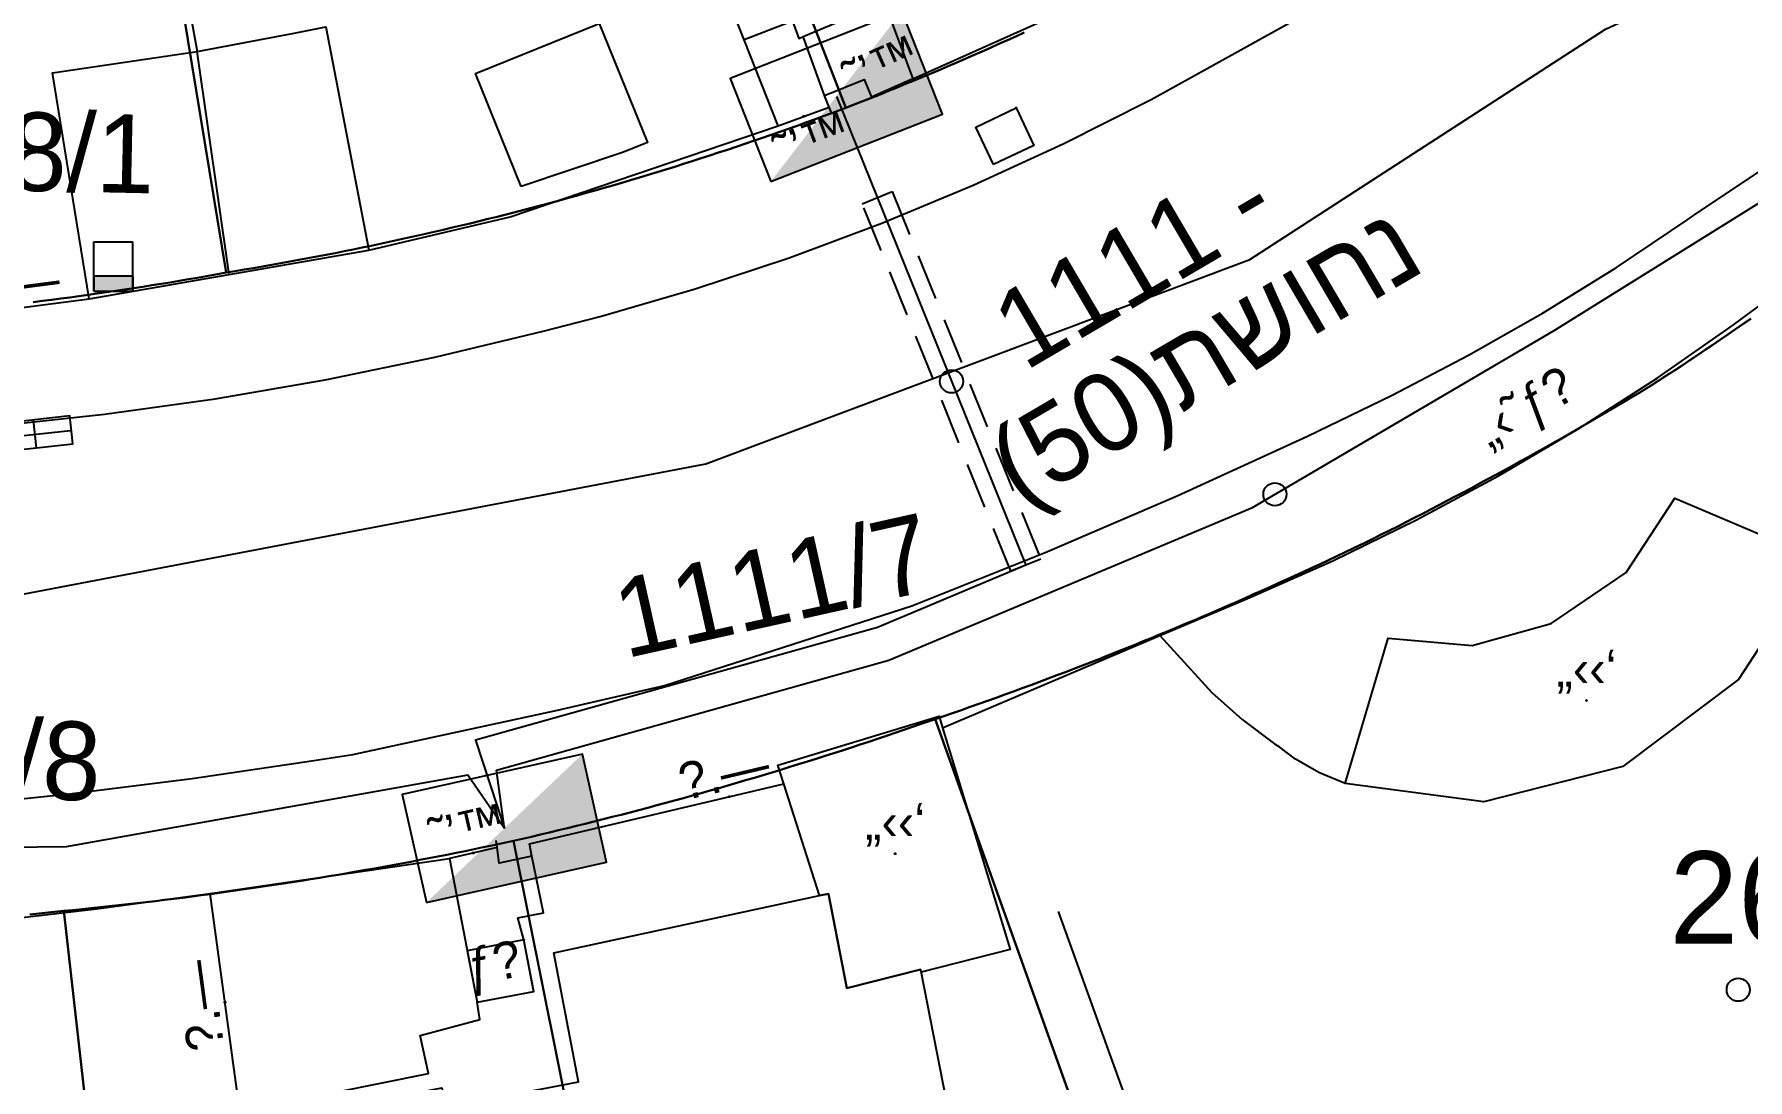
# Model space of a CAD drawing. Header units: metres. Extents: x 218299 to 220222, y 572714 to 574340.
# Drawn here: x 218865.85 to 218902.99, y 573532.03 to 573554.7 of the extents above; entities that cross this region are included whole.
import ezdxf
from ezdxf.enums import TextEntityAlignment as Align

# ---------------------------------------------------------------- set-up
doc = ezdxf.new("R2010")
doc.units = ezdxf.units.M
doc.header["$MEASUREMENT"] = 0
doc.linetypes.add('DASH15', pattern=[1.5, 1, -0.5])
for name, color, linetype in [('1602', 44, 'Continuous'), ('1603', 44, 'Continuous'), ('6151', 102, 'CABLEUNDEXIST03'), ('6261', 7, 'Continuous'), ('6701', 7, 'DASH15'), ('6910', 102, 'Continuous'), ('6916', 7, 'Continuous'), ('A_POINTS', 2, 'Continuous'), ('M2200', 253, 'Continuous'), ('M2207', 253, 'Continuous'), ('M2401', 7, 'Continuous'), ('M2404', 7, 'Continuous'), ('M2407', 253, 'Continuous'), ('M2408', 253, 'Continuous'), ('M2412', 253, 'Continuous'), ('M2420', 253, 'Continuous'), ('M2602', 253, 'Continuous'), ('M2604', 253, 'Continuous'), ('M2605', 253, 'Continuous'), ('M2612', 253, 'Continuous'), ('M4903', 253, 'Continuous'), ('M5235', 253, 'Continuous'), ('M5250', 253, 'Continuous')]:
    doc.layers.add(name, color=color, linetype=linetype)
doc.styles.add('HEBTXT', font='HEBTXT')
doc.styles.add('MAVAT_HEBTXT', font='HEBTXT')
doc.linetypes.add('CABLEUNDEXIST03', pattern='A,3.5,[222,elecad.shx,S=0.01,R=0,X=0,Y=0],1.5', length=5)

# ---------------------------------------------------------------- blocks, each defined once
blk = doc.blocks.new('6261')
blk.add_lwpolyline([(-2, -1.2), (2, -1.2), (2, 1.2), (-2, 1.2)], close=True)
at = {"color": 0}
blk.add_solid([(2, 1.2), (-2, -1.2), (2, -1.2)], dxfattribs=at)
at = {"color": 0, "style": 'HEBTXT'}
blk.add_attdef('PIL_NAME', (2.689, 2.418), '', height=1.7, dxfattribs=at)
at = {"style": 'HEBTXT'}
blk.add_attdef('CAMUT_MONIM', (2.489, 0.218), '', height=1.7, dxfattribs=at)
at = {"color": 0, "style": 'HEBTXT', "flags": 1}
for tag, p in [('TYPE', (2.585, -1.773)), ('MAP_TYPE', (2.689, -3.782))]:
    blk.add_attdef(tag, p, '', height=1.7, dxfattribs=at)
blk = doc.blocks.new('6910')
at = {"layer": 'A_POINTS'}
blk.add_circle((0, 0), 0.25, dxfattribs=at)
at = {"color": 0, "style": 'HEBTXT', "flags": 1}
blk.add_attdef('CODE', (-2.918, 6.399), '', height=1.7, dxfattribs=at)
at = {"color": 0, "style": 'HEBTXT'}
for tag, p in [('PATH', (0.169, 4.708)), ('HTCH', (0.169, 2.708))]:
    blk.add_attdef(tag, text='', height=1.7, dxfattribs=at).set_placement(p, align=Align.MIDDLE_CENTER)
blk = doc.blocks.new('6916')
at = {"layer": 'A_POINTS'}
blk.add_circle((0, 0), 0.25, dxfattribs=at)
at = {"color": 0, "style": 'HEBTXT'}
for tag, p in [('HTCH', (0.006, 3.527)), ('PIPE', (0.049, 1.33))]:
    blk.add_attdef(tag, text='', height=1.7, dxfattribs=at).set_placement(p, align=Align.MIDDLE_CENTER)
blk = doc.blocks.new('1603')
at = {"layer": 'A_POINTS'}
blk.add_circle((0, 0), 0.25, dxfattribs=at)
at = {"color": 0, "style": 'HEBTXT'}
blk.add_attdef('PARCEL_NUM', text='', height=2, dxfattribs=at).set_placement((0, 1), align=Align.CENTER)
at = {"color": 0, "style": 'HEBTXT', "flags": 1}
blk.add_attdef('LOT_NUM', text='', height=2, dxfattribs=at).set_placement((0, -2.5), align=Align.CENTER)
blk = doc.blocks.new('M2408')
blk.add_circle((0, 0), 0.025)
at = {"style": 'MAVAT_HEBTXT'}
blk.add_attdef('NAME', text='', height=0.8, dxfattribs=at).set_placement((0, 1.592), align=Align.MIDDLE)
blk = doc.blocks.new('M2605')
blk.add_circle((0, 0), 0.025)
at = {"style": 'MAVAT_HEBTXT'}
blk.add_attdef('NAME', text='', height=0.8, dxfattribs=at).set_placement((0, 1.592), align=Align.MIDDLE)
blk = doc.blocks.new('M2612')
blk.add_circle((0, 0), 0.025)
at = {"style": 'MAVAT_HEBTXT'}
blk.add_attdef('NAME', text='', height=0.8, dxfattribs=at).set_placement((0, 1.592), align=Align.MIDDLE)
blk = doc.blocks.new('M2207')
blk.add_circle((0, 0), 0.025)
at = {"style": 'MAVAT_HEBTXT'}
blk.add_attdef('NAME', text='', height=0.8, dxfattribs=at).set_placement((0, 1.592), align=Align.MIDDLE)
blk = doc.blocks.new('M2412')
blk.add_circle((0, 0), 0.025)
at = {"style": 'MAVAT_HEBTXT'}
blk.add_attdef('NAME', text='', height=0.8, dxfattribs=at).set_placement((0, 1.592), align=Align.MIDDLE)
blk = doc.blocks.new('M5250')
blk.add_circle((0, 0), 0.025)
at = {"style": 'MAVAT_HEBTXT'}
blk.add_attdef('NAME', text='', height=0.8, dxfattribs=at).set_placement((0, 1.25), align=Align.MIDDLE)
blk = doc.blocks.new('M4903')
blk.add_lwpolyline([(-1.602, -0.586), (1.602, -0.586), (1.602, 0.625), (-1.602, 0.625)], close=True)
for points in [[(-1.57, 0), (1.57, 0)], [(0, 0.625), (0, -0.586)]]:
    blk.add_lwpolyline(points)
at = {"style": 'MAVAT_HEBTXT', "flags": 1}
for tag, p in [('MARK', (0, 1.875)), ('IL', (0, -6.973))]:
    blk.add_attdef(tag, text='', height=0.8, dxfattribs=at).set_placement(p, align=Align.MIDDLE)
at = {"style": 'MAVAT_HEBTXT'}
for tag, p in [('HEIGHT', (0, -1.837)), ('NAME', (0, -4.405))]:
    blk.add_attdef(tag, text='', height=0.8, dxfattribs=at).set_placement(p, align=Align.MIDDLE)
blk = doc.blocks.new('*U89')
at = {"linetype": 'Continuous'}
for p, q in [((-0.845, 0), (-0.845, -0.663)), ((0.845, 0), (0.845, -0.663))]:
    blk.add_line(p, q, dxfattribs=at)
blk.add_solid([(-0.845, 0), (-0.845, -0.663), (0.845, -0.663)], dxfattribs=at)
at = {"linetype": 'Continuous', "extrusion": (0, 0, -1)}
blk.add_solid([(0.845, 0), (-0.845, 0), (-0.845, -0.663)], dxfattribs=at)
blk = doc.blocks.new('M5235')
for points in [[(-0.845, 1.471), (0.845, 1.471)], [(-0.845, -0.663), (-0.845, 1.471)], [(0.845, -0.663), (0.845, 1.471)], [(-0.845, 0), (0.845, 0)], [(-0.845, -0.663), (0.845, -0.663)]]:
    blk.add_lwpolyline(points)
at = {"linetype": 'Continuous'}
blk.add_blockref('*U89', (0, 0), dxfattribs=at)
at = {"style": 'MAVAT_HEBTXT', "flags": 1}
for tag, p in [('MARK', (0, 2.721)), ('HEIGHT', (0, -1.915)), ('NAME', (0, -4.483))]:
    blk.add_attdef(tag, text='', height=0.8, dxfattribs=at).set_placement(p, align=Align.MIDDLE)
blk = doc.blocks.new('111')
at = {"layer": 'M2200'}
blk.add_polyline3d([(218887.091, 573524.059, 579.951), (218879.403, 573522.576, 579.951), (218871.952, 573521.138, 579.951), (218870.147, 573530.492, 579.951), (218872.307, 573530.909, 579.951), (218872.217, 573531.378, 579.951), (218874.686, 573531.854, 579.951), (218874.767, 573531.431, 579.951), (218877.652, 573531.987, 579.951), (218877.112, 573534.785, 579.779), (218882.875, 573536.022, 579.771), (218883.069, 573536.064, 579.771), (218883.069, 573536.064, 579.771), (218883.069, 573536.064, 579.771), (218883.069, 573536.064, 579.771), (218883.465, 573534.013, 579.831), (218883.465, 573534.013, 579.831), (218885.062, 573534.422, 579.831), (218885.062, 573534.422, 579.831)], close=True, dxfattribs=at)
at = {"layer": 'M2207'}
for points in [[(218876.403, 573551.394, 579.929), (218875.414, 573553.847, 579.929), (218878.1, 573554.93, 579.929), (218879.141, 573552.349, 579.929), (218878.624, 573552.141, 579.929), (218876.403, 573551.394, 579.929)], [(218904.5, 573543.327, 579.54), (218902.794, 573540.705, 579.54), (218900.285, 573538.823, 579.54), (218897.269, 573538.058, 579.54), (218894.269, 573538.451, 579.54), (218894.269, 573538.451, 579.54), (218895.198, 573541.607, 579.54), (218897.016, 573541.446, 579.54), (218898.735, 573541.925, 579.54), (218900.357, 573543.025, 579.54), (218901.409, 573544.639, 579.54), (218904.035, 573543.524, 579.54), (218904.5, 573543.327, 579.54), (218904.5, 573543.327, 579.54)], [(218885.062, 573534.422, 579.795), (218883.465, 573534.013, 579.795), (218883.069, 573536.064, 579.705), (218882.875, 573536.022, 579.705), (218882.1, 573538.444, 579.448), (218881.971, 573538.848, 579.405), (218885.464, 573539.916, 579.435), (218885.542, 573539.659, 579.46), (218887.005, 573534.857, 579.915), (218885.077, 573534.364, 579.795)]]:
    blk.add_polyline3d(points, close=True, dxfattribs=at)
at = {"layer": 'M2401'}
for points in [[(218863.962, 573537.952, 576.476), (218866.619, 573538.23, 576.462), (218869.271, 573538.562, 576.507), (218871.913, 573538.948, 576.611), (218872.758, 573539.082, 576.656), (218877.195, 573540.046, 576.639), (218879.516, 573540.58, 576.641), (218884.876, 573542.306, 576.701), (218887.765, 573543.46, 576.721), (218890.624, 573544.687, 576.757), (218893.451, 573545.986, 576.809), (218895.283, 573546.874, 576.851), (218896.938, 573547.736, 576.905), (218898.559, 573548.658, 576.918), (218900.145, 573549.641, 576.891), (218901.693, 573550.68, 576.823), (218901.848, 573550.789, 576.814), (218903.701, 573552.024, 576.814)], [(218864.968, 573546.203, 576.064), (218867.376, 573546.459, 576.073), (218869.774, 573546.794, 576.097), (218872.16, 573547.205, 576.137), (218874.531, 573547.693, 576.194), (218876.884, 573548.258, 576.267), (218878.117, 573548.577, 576.3), (218880.177, 573549.175, 576.35), (218882.212, 573549.849, 576.392), (218884.222, 573550.598, 576.425), (218886.202, 573551.422, 576.45), (218888.151, 573552.318, 576.467), (218890.065, 573553.286, 576.476), (218891.941, 573554.324, 576.477), (218893.125, 573554.98, 576.486), (218895.133, 573556.164, 576.52), (218897.101, 573557.413, 576.575), (218899.026, 573558.726, 576.651), (218900.906, 573560.101, 576.749), (218902.738, 573561.538, 576.867), (218903.183, 573561.876, 576.869)]]:
    blk.add_polyline3d(points, dxfattribs=at)
at = {"layer": 'M2404'}
for points in [[(218863.962, 573537.952, 576.476), (218866.619, 573538.23, 576.462), (218869.271, 573538.562, 576.507), (218871.913, 573538.948, 576.611), (218872.758, 573539.082, 576.656), (218877.195, 573540.046, 576.639), (218879.516, 573540.58, 576.641), (218884.876, 573542.306, 576.701), (218887.765, 573543.46, 576.721), (218890.624, 573544.687, 576.757), (218893.451, 573545.986, 576.809), (218895.283, 573546.874, 576.851), (218896.938, 573547.736, 576.905), (218898.559, 573548.658, 576.918), (218900.145, 573549.641, 576.891), (218901.693, 573550.68, 576.823), (218901.848, 573550.789, 576.814), (218903.701, 573552.024, 576.814)], [(218864.968, 573546.203, 576.064), (218867.376, 573546.459, 576.073), (218869.774, 573546.794, 576.097), (218872.16, 573547.205, 576.137), (218874.531, 573547.693, 576.194), (218876.884, 573548.258, 576.267), (218878.117, 573548.577, 576.3), (218880.177, 573549.175, 576.35), (218882.212, 573549.849, 576.392), (218884.222, 573550.598, 576.425), (218886.202, 573551.422, 576.45), (218888.151, 573552.318, 576.467), (218890.065, 573553.286, 576.476), (218891.941, 573554.324, 576.477), (218893.125, 573554.98, 576.486), (218895.133, 573556.164, 576.52), (218897.101, 573557.413, 576.575), (218899.026, 573558.726, 576.651), (218900.906, 573560.101, 576.749), (218902.738, 573561.538, 576.867), (218903.183, 573561.876, 576.869)]]:
    blk.add_polyline3d(points, dxfattribs=at)
at = {"layer": 'M2407'}
for points in [[(218870.075, 573549.488, 576.206), (218869.381, 573554.323, 576.296)], [(218890.251, 573541.66, 576.835), (218891.375, 573540.428, 576.925), (218892.034, 573539.842, 576.954), (218892.738, 573539.315, 577.013), (218892.83, 573539.253, 577.022)], [(218870.305, 573531.339, 577.127), (218874.399, 573532.165, 577.127), (218874.215, 573532.992, 577.127), (218875.507, 573533.336, 577.127), (218875.451, 573533.709, 577.215)]]:
    blk.add_polyline3d(points, dxfattribs=at)
at = {"layer": 'M2408'}
for points in [[(218885.542, 573539.659, 576.765), (218890.251, 573541.66, 576.835), (218892.151, 573542.467, 576.864), (218893.998, 573543.282, 576.916), (218895.813, 573544.168, 576.952), (218897.591, 573545.125, 576.972), (218899.332, 573546.149, 576.976), (218901.031, 573547.241, 576.964), (218902.687, 573548.397, 576.936), (218903.514, 573549.011, 576.915), (218907.858, 573551.916, 576.915), (218910.504, 573554.088, 576.915)], [(218867.04, 573548.963, 576.267), (218870.075, 573549.488, 576.206), (218873.101, 573550.013, 576.147)], [(218894.269, 573538.451, 577.022), (218893.713, 573538.681, 577.022), (218893.192, 573538.982, 577.022), (218892.83, 573539.253, 577.022)], [(218863.465, 573535.299, 576.525), (218867.204, 573535.738, 576.494), (218869.667, 573536.066, 576.495)]]:
    blk.add_polyline3d(points, dxfattribs=at)
at = {"layer": 'M2412'}
for points in [[(218880.286, 573556.992, 577.92), (218881.365, 573557.411, 577.92), (218882.284, 573554.978, 576.63), (218881.242, 573554.575, 576.63), (218880.286, 573556.992, 577.92)], [(218875.451, 573533.709, 577.215), (218876.677, 573533.946, 577.215), (218876.461, 573535.065, 576.675), (218875.235, 573534.828, 576.675), (218875.451, 573533.709, 577.215)]]:
    blk.add_polyline3d(points, close=True, dxfattribs=at)
at = {"layer": 'M2420', "linetype": 'Continuous', "lineweight": -3}
blk.add_lwpolyline([(218808, 573559.81), (218823.2, 573550.5), (218835.41, 573544.81), (218850.7, 573542.81), (218865.3, 573542.5), (218880.41, 573545.38), (218892.2, 573549.81), (218899.91, 573554.81), (218905.3, 573557.31), (218919.09, 573568.19), (218928.2, 573583.69), (218933.59, 573595.81), (218935.8, 573615), (218936.938, 573617.207), (218933.5, 573635.5), (218931.193, 573638.756), (218930.8, 573639.31), (218921.59, 573659.81), (218908.988, 573677.282)], dxfattribs=at)
at = {"layer": 'M2602'}
for points in [[(218882.982, 573553.367, 577.635), (218882.521, 573554.648, 577.635)], [(218883.14, 573552.981, 577.995), (218883.083, 573553.119, 577.995), (218882.982, 573553.367, 577.995), (218882.982, 573553.367, 577.995), (218883.841, 573553.717, 577.995), (218883.998, 573553.33, 577.995), (218883.998, 573553.33, 577.995)], [(218876.639, 573536.879, 578.22), (218875.932, 573536.727, 578.22), (218875.885, 573537.064, 578.22), (218875.863, 573537.217, 578.22)]]:
    blk.add_polyline3d(points, dxfattribs=at)
at = {"layer": 'M2604'}
blk.add_polyline3d([(218888.046, 573535.676, 578.19), (218894.523, 573517.728, 578.01)], dxfattribs=at)
at = {"layer": 'M2605'}
for points in [[(218865.933, 573574.185, 578.13), (218867.531, 573564.49, 577.95), (218869.381, 573554.323, 577.92), (218869.381, 573554.323, 577.92), (218871.483, 573554.724, 577.965), (218872.173, 573554.856, 577.98), (218872.173, 573554.856, 577.98), (218873.101, 573550.013, 577.95), (218873.101, 573550.013, 577.95), (218876.171, 573550.742, 577.95), (218881.98, 573552.712, 577.89), (218881.98, 573552.712, 577.89), (218881.242, 573554.575, 577.903), (218880.305, 573556.94, 577.92), (218880.305, 573556.94, 577.92)], [(218883.289, 573558.025, 577.89), (218883.289, 573558.025, 577.89), (218884.242, 573555.478, 577.819), (218884.897, 573553.727, 577.77), (218884.897, 573553.727, 577.77), (218889.466, 573555.782, 577.83), (218893.111, 573558.042, 577.92), (218890.344, 573562.441, 577.92), (218893.419, 573564.078, 577.92), (218893.419, 573564.078, 577.92), (218888.015, 573572.073, 578.1), (218888.015, 573572.073, 578.1), (218889.642, 573573.286, 578.1), (218889.628, 573573.306, 578.1), (218888.752, 573574.47, 578.1), (218888.752, 573574.47, 578.1)], [(218881.393, 573557.339, 577.905), (218881.393, 573557.339, 577.905), (218882.284, 573554.978, 577.905), (218882.424, 573554.607, 577.905), (218882.521, 573554.648, 577.905), (218882.792, 573554.761, 577.905), (218883.264, 573554.959, 577.905), (218883.218, 573555.075, 577.905), (218882.202, 573557.604, 577.905)], [(218858.053, 573550.726, 577.41), (218858.053, 573550.726, 577.41), (218858.053, 573550.726, 577.41), (218858.053, 573550.726, 577.41), (218858.061, 573549.968, 577.41), (218858.062, 573549.911, 577.41), (218858.076, 573548.59, 577.41), (218858.077, 573548.45, 577.41), (218863.865, 573548.551, 577.38), (218867.04, 573548.963, 577.38), (218867.04, 573548.963, 577.38), (218866.25, 573553.858, 577.47), (218869.381, 573554.323, 577.47)], [(218876.674, 573533.962, 577.215), (218876.461, 573535.065, 577.215), (218876.33, 573535.544, 577.215), (218876.887, 573535.646, 577.215), (218876.639, 573536.879, 577.215), (218876.586, 573537.142, 577.215), (218882.1, 573538.444, 577.215)], [(218862.275, 573530.109, 577.125), (218865.11, 573530.441, 577.125), (218867.017, 573530.665, 577.125), (218867.149, 573530.68, 577.125), (218870.343, 573531.055, 577.125), (218870.305, 573531.339, 577.127), (218869.667, 573536.066, 577.155), (218869.667, 573536.066, 577.155), (218874.856, 573536.829, 577.275), (218874.856, 573536.829, 577.275), (218875.451, 573533.709, 577.215)]]:
    blk.add_polyline3d(points, dxfattribs=at)
at = {"layer": 'M2612'}
for points in [[(218884.897, 573553.727, 577.845), (218883.998, 573553.33, 577.845)], [(218881.98, 573552.712, 577.965), (218883.083, 573553.119, 577.965)], [(218875.885, 573537.064, 578.325), (218874.856, 573536.829, 578.325)]]:
    blk.add_polyline3d(points, dxfattribs=at)
at = {"layer": 'M5250'}
blk.add_polyline3d([(218886.644, 573551.871, 576.487), (218886.26, 573552.684, 576.487), (218887.136, 573553.099, 576.487), (218887.521, 573552.286, 576.487), (218886.644, 573551.871, 576.487)], dxfattribs=at)
at = {"layer": 'M2207'}
ref = blk.add_blockref('M2207', (218899.498, 573540.253), dxfattribs=dict(at, xscale=0.5, yscale=0.5, zscale=0.5))
ref.add_attrib('NAME', '„‹‹‘', dxfattribs={"layer": '0', "height": 0.8, "style": 'MAVAT_HEBTXT'}).set_placement((218899.498, 573540.878), align=Align.MIDDLE)
ref = blk.add_blockref('M2207', (218884.512, 573536.933), dxfattribs=dict(at, xscale=0.5, yscale=0.5, zscale=0.5))
ref.add_attrib('NAME', '„‹‹‘', dxfattribs={"layer": '0', "height": 0.8, "style": 'MAVAT_HEBTXT'}).set_placement((218884.512, 573537.558), align=Align.MIDDLE)
at = {"layer": 'M2408'}
ref = blk.add_blockref('M2408', (218898.668, 573545.758), dxfattribs=dict(at, xscale=0.5, yscale=0.5, zscale=0.5))
ref.add_attrib('NAME', '„‹˜ƒ\x8e', dxfattribs={"layer": '0', "height": 0.8, "rotation": 30.4836, "style": 'MAVAT_HEBTXT'}).set_placement((218898.211, 573546.534), align=Align.MIDDLE)
at = {"layer": 'M2412'}
ref = blk.add_blockref('M2412', (218876.461, 573535.065), dxfattribs=dict(at, xscale=0.5, yscale=0.5, zscale=0.5))
ref.add_attrib('NAME', 'ƒ\x8e', dxfattribs={"layer": '0', "height": 0.8, "rotation": 10.9203, "style": 'MAVAT_HEBTXT'}).set_placement((218875.822, 573534.46), align=Align.MIDDLE)
at = {"layer": 'M2605'}
ref = blk.add_blockref('M2605', (218865.483, 573548.761), dxfattribs=dict(at, xscale=0.5, yscale=0.5, zscale=0.5))
ref.add_attrib('NAME', '\x9a.—', dxfattribs={"layer": '0', "height": 0.8, "rotation": 7.3955, "style": 'MAVAT_HEBTXT'}).set_placement((218865.412, 573549.306), align=Align.MIDDLE)
ref = blk.add_blockref('M2605', (218880.922, 573538.166), dxfattribs=dict(at, xscale=0.5, yscale=0.5, zscale=0.5))
ref.add_attrib('NAME', '\x9a.—', dxfattribs={"layer": '0', "height": 0.8, "rotation": 13.2828, "style": 'MAVAT_HEBTXT'}).set_placement((218880.796, 573538.701), align=Align.MIDDLE)
ref = blk.add_blockref('M2605', (218869.985, 573533.709), dxfattribs=dict(at, xscale=0.5, yscale=0.5, zscale=0.5))
ref.add_attrib('NAME', '\x9a.—', dxfattribs={"layer": '0', "height": 0.8, "rotation": 97.6806, "style": 'MAVAT_HEBTXT'}).set_placement((218869.44, 573533.635), align=Align.MIDDLE)
at = {"layer": 'M2612'}
ref = blk.add_blockref('M2612', (218884.447, 573553.529), dxfattribs=dict(at, xscale=0.5, yscale=0.5, zscale=0.5))
ref.add_attrib('NAME', '˜’™', dxfattribs={"layer": '0', "height": 0.8, "rotation": 23.8436, "style": 'MAVAT_HEBTXT'}).set_placement((218884.225, 573554.032), align=Align.MIDDLE)
ref = blk.add_blockref('M2612', (218882.532, 573552.916), dxfattribs=dict(at, xscale=0.5, yscale=0.5, zscale=0.5))
ref.add_attrib('NAME', '˜’™', dxfattribs={"layer": '0', "height": 0.8, "rotation": 20.245, "style": 'MAVAT_HEBTXT'}).set_placement((218882.722, 573552.4), align=Align.MIDDLE)
ref = blk.add_blockref('M2612', (218875.37, 573536.947), dxfattribs=dict(at, xscale=0.5, yscale=0.5, zscale=0.5))
ref.add_attrib('NAME', '˜’™', dxfattribs={"layer": '0', "height": 0.8, "rotation": 12.8519, "style": 'MAVAT_HEBTXT'}).set_placement((218875.248, 573537.483), align=Align.MIDDLE)
at = {"layer": 'M4903', "xscale": 0.5, "yscale": 0.5, "zscale": 0.5, "rotation": 6.299116732366485}
blk.add_blockref('M4903', (218865.86, 573546.023, 576.048), dxfattribs=at)
at = {"layer": 'M5235', "xscale": 0.5, "yscale": 0.5, "zscale": 0.5}
blk.add_blockref('M5235', (218867.567, 573549.46, 576.217), dxfattribs=at)
at = {"layer": 'M5250', "xscale": 0.5, "yscale": 0.5, "zscale": 0.5}
blk.add_blockref('M5250', (218887.136, 573553.099, 576.487), dxfattribs=at)

msp = doc.modelspace()

# ---------------------------------------------------------------- linework, layer by layer
at = {"layer": '1602'}
for points in [[(218865.5607, 573574.2482), (218865.94, 573574.31), (218870.01, 573549.53), (218869.7838, 573549.4888), (218869.5869, 573549.4536), (218869.3899, 573549.419), (218869.1929, 573549.3849), (218868.9957, 573549.3514), (218868.7984, 573549.3184), (218868.6011, 573549.286), (218868.4036, 573549.2542), (218868.2061, 573549.2229), (218868.0084, 573549.1922), (218867.8107, 573549.1621), (218867.6129, 573549.1325), (218867.415, 573549.1035), (218867.2171, 573549.075), (218867.019, 573549.0472), (218866.8209, 573549.0198), (218866.6227, 573548.9931), (218866.4244, 573548.9669), (218866.2261, 573548.9413), (218866.0276, 573548.9163), (218865.8291, 573548.8918)], [(218880.73, 573560.1), (218883.44, 573553.1), (218883.1408, 573552.9884), (218882.9532, 573552.9192), (218882.7653, 573552.8506), (218882.5773, 573552.7825), (218882.389, 573552.7149), (218882.2006, 573552.6478), (218882.012, 573552.5813), (218881.8232, 573552.5154), (218881.6342, 573552.45), (218881.445, 573552.3851), (218881.2556, 573552.3207), (218881.0661, 573552.2569), (218880.8763, 573552.1937), (218880.6864, 573552.131), (218880.4963, 573552.0688), (218880.3061, 573552.0072), (218880.1156, 573551.9461), (218879.925, 573551.8855), (218879.7342, 573551.8255), (218879.5433, 573551.7661), (218879.3521, 573551.7072), (218879.1608, 573551.6488), (218878.9694, 573551.591), (218878.7778, 573551.5337), (218878.586, 573551.477), (218878.394, 573551.4209), (218878.2019, 573551.3652), (218878.0096, 573551.3102), (218877.8172, 573551.2556), (218877.6246, 573551.2017), (218877.4319, 573551.1482), (218877.239, 573551.0954), (218877.046, 573551.0431), (218876.8528, 573550.9913), (218876.6595, 573550.9401), (218876.466, 573550.8894), (218876.2724, 573550.8393), (218876.0786, 573550.7897), (218875.8847, 573550.7407), (218875.6907, 573550.6923), (218875.4965, 573550.6444), (218875.3022, 573550.5971), (218875.1077, 573550.5503), (218874.9131, 573550.504), (218874.7184, 573550.4584), (218874.5236, 573550.4133), (218874.3286, 573550.3687), (218874.1335, 573550.3247), (218873.9383, 573550.2813), (218873.7429, 573550.2384), (218873.5474, 573550.196), (218873.3519, 573550.1543), (218873.1561, 573550.1131), (218872.9603, 573550.0724), (218872.7644, 573550.0323), (218872.5683, 573549.9928), (218872.3722, 573549.9538), (218872.1759, 573549.9154), (218871.9795, 573549.8776), (218871.783, 573549.8403), (218871.5864, 573549.8036), (218871.3897, 573549.7674), (218871.1929, 573549.7318), (218870.996, 573549.6967), (218870.799, 573549.6623), (218870.6019, 573549.6284), (218870.4047, 573549.595), (218870.2074, 573549.5622), (218870.01, 573549.53), (218865.94, 573574.31)], [(218887.3079, 573554.7352), (218887.126, 573554.652), (218886.9439, 573554.5695), (218886.7615, 573554.4874), (218886.5789, 573554.4059), (218886.396, 573554.3248), (218886.2129, 573554.2443), (218886.0296, 573554.1644), (218885.8461, 573554.0849), (218885.6623, 573554.006), (218885.4783, 573553.9276), (218885.2941, 573553.8497), (218885.1097, 573553.7723), (218884.925, 573553.6955), (218884.7401, 573553.6192), (218884.555, 573553.5435), (218884.3697, 573553.4682), (218884.1842, 573553.3935), (218883.9985, 573553.3193), (218883.8125, 573553.2457), (218883.6264, 573553.1726), (218883.44, 573553.1), (218880.73, 573560.1)], [(218865.8291, 573548.8918), (218866.0276, 573548.9163), (218866.2261, 573548.9413), (218866.4244, 573548.9669), (218866.6227, 573548.9931), (218866.8209, 573549.0198), (218867.019, 573549.0472), (218867.2171, 573549.075), (218867.415, 573549.1035), (218867.6129, 573549.1325), (218867.8107, 573549.1621), (218868.0084, 573549.1922), (218868.2061, 573549.2229), (218868.4036, 573549.2542), (218868.6011, 573549.286), (218868.7984, 573549.3184), (218868.9957, 573549.3514), (218869.1929, 573549.3849), (218869.3899, 573549.419), (218869.5869, 573549.4536), (218869.7838, 573549.4888), (218870.01, 573549.53), (218870.2074, 573549.5622), (218870.4047, 573549.595), (218870.6019, 573549.6284), (218870.799, 573549.6623), (218870.996, 573549.6967), (218871.1929, 573549.7318), (218871.3897, 573549.7674), (218871.5864, 573549.8036), (218871.783, 573549.8403), (218871.9795, 573549.8776), (218872.1759, 573549.9154), (218872.3722, 573549.9538), (218872.5683, 573549.9928), (218872.7644, 573550.0323), (218872.9603, 573550.0724), (218873.1561, 573550.1131), (218873.3519, 573550.1543), (218873.5474, 573550.196), (218873.7429, 573550.2384), (218873.9383, 573550.2813), (218874.1335, 573550.3247), (218874.3286, 573550.3687), (218874.5236, 573550.4133), (218874.7184, 573550.4584), (218874.9131, 573550.504), (218875.1077, 573550.5503), (218875.3022, 573550.5971), (218875.4965, 573550.6444), (218875.6907, 573550.6923), (218875.8847, 573550.7407), (218876.0786, 573550.7897), (218876.2724, 573550.8393), (218876.466, 573550.8894), (218876.6595, 573550.9401), (218876.8528, 573550.9913), (218877.046, 573551.0431), (218877.239, 573551.0954), (218877.4319, 573551.1482), (218877.6246, 573551.2017), (218877.8172, 573551.2556), (218878.0096, 573551.3102), (218878.2019, 573551.3652), (218878.394, 573551.4209), (218878.586, 573551.477), (218878.7778, 573551.5337), (218878.9694, 573551.591), (218879.1608, 573551.6488), (218879.3521, 573551.7072), (218879.5433, 573551.7661), (218879.7342, 573551.8255), (218879.925, 573551.8855), (218880.1156, 573551.9461), (218880.3061, 573552.0072), (218880.4963, 573552.0688), (218880.6864, 573552.131), (218880.8763, 573552.1937), (218881.0661, 573552.2569), (218881.2556, 573552.3207), (218881.445, 573552.3851), (218881.6342, 573552.45), (218881.8232, 573552.5154), (218882.012, 573552.5813), (218882.2006, 573552.6478), (218882.389, 573552.7149), (218882.5773, 573552.7825), (218882.7653, 573552.8506), (218882.9532, 573552.9192), (218883.1408, 573552.9884), (218883.44, 573553.1), (218883.6264, 573553.1726), (218883.8125, 573553.2457), (218883.9985, 573553.3193), (218884.1842, 573553.3935), (218884.3697, 573553.4682), (218884.555, 573553.5435), (218884.7401, 573553.6192), (218884.925, 573553.6955), (218885.1097, 573553.7723), (218885.2941, 573553.8497), (218885.4783, 573553.9276), (218885.6623, 573554.006), (218885.8461, 573554.0849), (218886.0296, 573554.1644), (218886.2129, 573554.2443), (218886.396, 573554.3248), (218886.5789, 573554.4059), (218886.7615, 573554.4874), (218886.9439, 573554.5695), (218887.126, 573554.652), (218887.3079, 573554.7352)], [(218903.058, 573548.53), (218902.8936, 573548.4161), (218902.729, 573548.3025), (218902.564, 573548.1894), (218902.3988, 573548.0767), (218902.2334, 573547.9643), (218902.0676, 573547.8524), (218901.9016, 573547.7408), (218901.7354, 573547.6297), (218901.5688, 573547.5189), (218901.402, 573547.4086), (218901.2349, 573547.2987), (218901.0676, 573547.1891), (218900.9, 573547.08), (218900.6545, 573546.9318), (218900.483, 573546.8289), (218900.3112, 573546.7265), (218900.1392, 573546.6244), (218899.9669, 573546.5228), (218899.7944, 573546.4216), (218899.6217, 573546.3208), (218899.4487, 573546.2205), (218899.2754, 573546.1205), (218899.102, 573546.021), (218898.9282, 573545.9219), (218898.7543, 573545.8232), (218898.5801, 573545.7249), (218898.4057, 573545.627), (218898.231, 573545.5296), (218898.0561, 573545.4326), (218897.881, 573545.336), (218897.7056, 573545.2398), (218897.5301, 573545.144), (218897.3542, 573545.0487), (218897.1782, 573544.9538), (218897.0019, 573544.8593), (218896.8254, 573544.7653), (218896.6487, 573544.6717), (218896.4717, 573544.5785), (218896.2945, 573544.4857), (218896.1171, 573544.3933), (218895.9395, 573544.3014), (218895.7617, 573544.2099), (218895.5836, 573544.1189), (218895.4053, 573544.0282), (218895.2268, 573543.938), (218895.0481, 573543.8483), (218894.8692, 573543.7589), (218894.69, 573543.67), (218894.4472, 573543.5532), (218894.2668, 573543.467), (218894.0861, 573543.3813), (218893.9052, 573543.2959), (218893.7241, 573543.211), (218893.5428, 573543.1266), (218893.3613, 573543.0426), (218893.1796, 573542.959), (218892.9977, 573542.8759), (218892.8156, 573542.7932), (218892.6333, 573542.7109), (218892.4508, 573542.6291), (218892.2681, 573542.5477), (218892.0852, 573542.4668), (218891.9021, 573542.3863), (218891.7189, 573542.3062), (218891.5354, 573542.2266), (218891.3517, 573542.1474), (218891.1679, 573542.0687), (218890.9838, 573541.9904), (218890.7996, 573541.9125), (218890.6152, 573541.8351), (218890.4306, 573541.7582), (218890.2458, 573541.6817), (218890.0608, 573541.6056), (218889.8757, 573541.53), (218889.6904, 573541.4548), (218889.5048, 573541.3801), (218889.3191, 573541.3058), (218889.1333, 573541.232), (218888.9472, 573541.1586), (218888.761, 573541.0857), (218888.5746, 573541.0132), (218888.388, 573540.9411), (218888.2013, 573540.8696), (218888.0143, 573540.7984), (218887.8273, 573540.7277), (218887.64, 573540.6575), (218887.4526, 573540.5877), (218887.265, 573540.5184), (218887.0772, 573540.4495), (218886.8893, 573540.3811), (218886.7012, 573540.3131), (218886.5129, 573540.2456), (218886.3245, 573540.1785), (218886.1359, 573540.1119), (218885.9472, 573540.0457), (218885.7583, 573539.98), (218885.5692, 573539.9148), (218885.38, 573539.85), (218885.079, 573539.7447), (218884.8901, 573539.6792), (218884.7009, 573539.6142), (218884.5116, 573539.5497), (218884.3222, 573539.4856), (218884.1326, 573539.4219), (218883.9428, 573539.3587), (218883.7529, 573539.296), (218883.5629, 573539.2337), (218883.3726, 573539.1719), (218883.1823, 573539.1106), (218882.9918, 573539.0497), (218882.8011, 573538.9892), (218882.6103, 573538.9293), (218882.4194, 573538.8697), (218882.2283, 573538.8107), (218882.0371, 573538.7521), (218881.8457, 573538.694), (218881.6542, 573538.6363), (218881.4626, 573538.5791), (218881.2708, 573538.5223), (218881.0789, 573538.466), (218880.8868, 573538.4102), (218880.6947, 573538.3548), (218880.5023, 573538.2999), (218880.3099, 573538.2455), (218880.1173, 573538.1915), (218879.9246, 573538.138), (218879.7318, 573538.085), (218879.5388, 573538.0324), (218879.3457, 573537.9803), (218879.1525, 573537.9287), (218878.9591, 573537.8775), (218878.7657, 573537.8268), (218878.5721, 573537.7765), (218878.3784, 573537.7267), (218878.1846, 573537.6774), (218877.9906, 573537.6286), (218877.7966, 573537.5802), (218877.6024, 573537.5323), (218877.4081, 573537.4848), (218877.2137, 573537.4378), (218877.0192, 573537.3913), (218876.8245, 573537.3453), (218876.6298, 573537.2997), (218876.435, 573537.2546), (218876.24, 573537.21), (218875.9726, 573537.1523), (218875.7769, 573537.1107), (218875.5812, 573537.0695), (218875.3854, 573537.0289), (218875.1895, 573536.9887), (218874.9935, 573536.9489), (218874.7974, 573536.9097), (218874.6012, 573536.8709), (218874.4049, 573536.8326), (218874.2085, 573536.7947), (218874.012, 573536.7574), (218873.8154, 573536.7205), (218873.6188, 573536.684), (218873.422, 573536.6481), (218873.2252, 573536.6126), (218873.0283, 573536.5776), (218872.8313, 573536.5431), (218872.6342, 573536.509), (218872.437, 573536.4755), (218872.2398, 573536.4424), (218872.0425, 573536.4098), (218871.8451, 573536.3776), (218871.6476, 573536.3459), (218871.4501, 573536.3147), (218871.2524, 573536.284), (218871.0547, 573536.2538), (218870.857, 573536.224), (218870.6591, 573536.1947), (218870.4612, 573536.1659), (218870.2632, 573536.1376), (218870.0652, 573536.1097), (218869.867, 573536.0823), (218869.6689, 573536.0554), (218869.4706, 573536.029), (218869.2723, 573536.003), (218869.0739, 573535.9776), (218868.8755, 573535.9526), (218868.677, 573535.9281), (218868.4785, 573535.904), (218868.2799, 573535.8805), (218868.0812, 573535.8574), (218867.8825, 573535.8348), (218867.6837, 573535.8127), (218867.4849, 573535.791), (218867.286, 573535.7699), (218867.0871, 573535.7492), (218866.8881, 573535.729), (218866.6891, 573535.7092), (218866.49, 573535.69), (218866.1555, 573535.6552), (218865.9565, 573535.6351), (218865.7574, 573535.6155)], [(218893.7, 573516.57), (218885.38, 573539.85), (218885.5692, 573539.9148), (218885.7583, 573539.98), (218885.9472, 573540.0457), (218886.1359, 573540.1119), (218886.3245, 573540.1785), (218886.5129, 573540.2456), (218886.7012, 573540.3131), (218886.8893, 573540.3811), (218887.0772, 573540.4495), (218887.265, 573540.5184), (218887.4526, 573540.5877), (218887.64, 573540.6575), (218887.8273, 573540.7277), (218888.0143, 573540.7984), (218888.2013, 573540.8696), (218888.388, 573540.9411), (218888.5746, 573541.0132), (218888.761, 573541.0857), (218888.9472, 573541.1586), (218889.1333, 573541.232), (218889.3191, 573541.3058), (218889.5048, 573541.3801), (218889.6904, 573541.4548), (218889.8757, 573541.53), (218890.0608, 573541.6056), (218890.2458, 573541.6817), (218890.4306, 573541.7582), (218890.6152, 573541.8351), (218890.7996, 573541.9125), (218890.9838, 573541.9904), (218891.1679, 573542.0687), (218891.3517, 573542.1474), (218891.5354, 573542.2266), (218891.7189, 573542.3062), (218891.9021, 573542.3863), (218892.0852, 573542.4668), (218892.2681, 573542.5477), (218892.4508, 573542.6291), (218892.6333, 573542.7109), (218892.8156, 573542.7932), (218892.9977, 573542.8759), (218893.1796, 573542.959), (218893.3613, 573543.0426), (218893.5428, 573543.1266), (218893.7241, 573543.211), (218893.9052, 573543.2959), (218894.0861, 573543.3813), (218894.2668, 573543.467), (218894.4472, 573543.5532), (218894.69, 573543.67), (218894.8692, 573543.7589), (218895.0481, 573543.8483), (218895.2268, 573543.938), (218895.4053, 573544.0282), (218895.5836, 573544.1189), (218895.7617, 573544.2099), (218895.9395, 573544.3014), (218896.1171, 573544.3933), (218896.2945, 573544.4857), (218896.4717, 573544.5785), (218896.6487, 573544.6717), (218896.8254, 573544.7653), (218897.0019, 573544.8593), (218897.1782, 573544.9538), (218897.3542, 573545.0487), (218897.5301, 573545.144), (218897.7056, 573545.2398), (218897.881, 573545.336), (218898.0561, 573545.4326), (218898.231, 573545.5296), (218898.4057, 573545.627), (218898.5801, 573545.7249), (218898.7543, 573545.8232), (218898.9282, 573545.9219), (218899.102, 573546.021), (218899.2754, 573546.1205), (218899.4487, 573546.2205), (218899.6217, 573546.3208), (218899.7944, 573546.4216), (218899.9669, 573546.5228), (218900.1392, 573546.6244), (218900.3112, 573546.7265), (218900.483, 573546.8289), (218900.6545, 573546.9318), (218900.9, 573547.08), (218901.0676, 573547.1891), (218901.2349, 573547.2987), (218901.402, 573547.4086), (218901.5688, 573547.5189), (218901.7354, 573547.6297), (218901.9016, 573547.7408), (218902.0676, 573547.8524), (218902.2334, 573547.9643), (218902.3988, 573548.0767), (218902.564, 573548.1894), (218902.729, 573548.3025), (218902.8936, 573548.4161), (218903.058, 573548.53)], [(218879.09, 573523.04), (218876.24, 573537.21), (218876.435, 573537.2546), (218876.6298, 573537.2997), (218876.8245, 573537.3453), (218877.0192, 573537.3913), (218877.2137, 573537.4378), (218877.4081, 573537.4848), (218877.6024, 573537.5323), (218877.7966, 573537.5802), (218877.9906, 573537.6286), (218878.1846, 573537.6774), (218878.3784, 573537.7267), (218878.5721, 573537.7765), (218878.7657, 573537.8268), (218878.9591, 573537.8775), (218879.1525, 573537.9287), (218879.3457, 573537.9803), (218879.5388, 573538.0324), (218879.7318, 573538.085), (218879.9246, 573538.138), (218880.1173, 573538.1915), (218880.3099, 573538.2455), (218880.5023, 573538.2999), (218880.6947, 573538.3548), (218880.8868, 573538.4102), (218881.0789, 573538.466), (218881.2708, 573538.5223), (218881.4626, 573538.5791), (218881.6542, 573538.6363), (218881.8457, 573538.694), (218882.0371, 573538.7521), (218882.2283, 573538.8107), (218882.4194, 573538.8697), (218882.6103, 573538.9293), (218882.8011, 573538.9892), (218882.9918, 573539.0497), (218883.1823, 573539.1106), (218883.3726, 573539.1719), (218883.5629, 573539.2337), (218883.7529, 573539.296), (218883.9428, 573539.3587), (218884.1326, 573539.4219), (218884.3222, 573539.4856), (218884.5116, 573539.5497), (218884.7009, 573539.6142), (218884.8901, 573539.6792), (218885.079, 573539.7447), (218885.38, 573539.85), (218893.7, 573516.57)], [(218869.25, 573511.22), (218866.49, 573535.69), (218866.6891, 573535.7092), (218866.8881, 573535.729), (218867.0871, 573535.7492), (218867.286, 573535.7699), (218867.4849, 573535.791), (218867.6837, 573535.8127), (218867.8825, 573535.8348), (218868.0812, 573535.8574), (218868.2799, 573535.8805), (218868.4785, 573535.904), (218868.677, 573535.9281), (218868.8755, 573535.9526), (218869.0739, 573535.9776), (218869.2723, 573536.003), (218869.4706, 573536.029), (218869.6689, 573536.0554), (218869.867, 573536.0823), (218870.0652, 573536.1097), (218870.2632, 573536.1376), (218870.4612, 573536.1659), (218870.6591, 573536.1947), (218870.857, 573536.224), (218871.0547, 573536.2538), (218871.2524, 573536.284), (218871.4501, 573536.3147), (218871.6476, 573536.3459), (218871.8451, 573536.3776), (218872.0425, 573536.4098), (218872.2398, 573536.4424), (218872.437, 573536.4755), (218872.6342, 573536.509), (218872.8313, 573536.5431), (218873.0283, 573536.5776), (218873.2252, 573536.6126), (218873.422, 573536.6481), (218873.6188, 573536.684), (218873.8154, 573536.7205), (218874.012, 573536.7574), (218874.2085, 573536.7947), (218874.4049, 573536.8326), (218874.6012, 573536.8709), (218874.7974, 573536.9097), (218874.9935, 573536.9489), (218875.1895, 573536.9887), (218875.3854, 573537.0289), (218875.5812, 573537.0695), (218875.7769, 573537.1107), (218875.9726, 573537.1523), (218876.24, 573537.21), (218879.09, 573523.04)], [(218865.7574, 573535.6155), (218865.9565, 573535.6351), (218866.1555, 573535.6552), (218866.49, 573535.69), (218869.25, 573511.22), (218862.94, 573510.75)]]:
    msp.add_lwpolyline(points, dxfattribs=at)
at = {"layer": '6151'}
for points in [[(218883.2376, 573553.3503), (218887.3433, 573543.1846), (218884.1308, 573541.8332), (218875.4141, 573539.3894), (218876.0422, 573537.4803)], [(218876.0422, 573537.4803), (218875.8742, 573538.7405), (218884.3784, 573541.1237), (218892.2604, 573544.4394), (218898.7941, 573548.2731), (218906.7798, 573553.2467), (218908.2847, 573552.1746), (218908.3474, 573552.1219), (218908.3418, 573551.7355), (218908.7402, 573551.7291), (218908.7406, 573551.8046)], [(218876.0422, 573537.4803), (218875.2519, 573538.6369), (218866.5402, 573537.0827), (218857.7249, 573536.979), (218856.8558, 573535.408)]]:
    msp.add_lwpolyline(points, dxfattribs=at)
at = {"layer": '6701'}
msp.add_lwpolyline([(218887.668, 573543.316), (218887.019, 573543.054), (218883.8, 573551.024), (218884.449, 573551.286)], close=True, dxfattribs=at)

# ---------------------------------------------------------------- block references
msp.add_blockref('111', (0, 0))
at = {"layer": '1603'}
msp.add_blockref('1603', (218902.7861, 573533.9813), dxfattribs=at).add_auto_attribs({'PARCEL_NUM': '26'})
at = {"layer": '6261'}
ref = msp.add_blockref('6261', (218883.2376, 573553.3503), dxfattribs=dict(at, rotation=21.45999999999338))
ref.add_attrib('PIL_NAME', '1111/7/1', (218885.2596, 573557.3925), dxfattribs={"layer": '0', "color": 0, "height": 1.7, "rotation": 21.46, "style": 'HEBTXT'})
ref = msp.add_blockref('6261', (218856.1692, 573548.4804), dxfattribs=dict(at, rotation=358.7999999998893))
ref.add_attrib('PIL_NAME', '1111/8/1', (218859.5925, 573551.4316), dxfattribs={"layer": '0', "color": 0, "height": 1.7, "rotation": 358.8, "style": 'HEBTXT'})
ref = msp.add_blockref('6261', (218876.0422, 573537.4803), dxfattribs=dict(at, rotation=12.58999999999611))
ref.add_attrib('PIL_NAME', '1111/7', (218878.6633, 573541.1624), dxfattribs={"layer": '0', "color": 0, "height": 1.7, "rotation": 12.59, "style": 'HEBTXT'})
ref = msp.add_blockref('6261', (218856.8558, 573535.408), dxfattribs=dict(at, rotation=358.0299999998895))
ref.add_attrib('PIL_NAME', '1111/8', (218860.3184, 573538.3129), dxfattribs={"layer": '0', "color": 0, "height": 1.7, "rotation": 358.03, "style": 'HEBTXT'})
at = {"layer": '6910'}
ref = msp.add_blockref('6910', (218892.743, 573544.7226), dxfattribs=dict(at, rotation=30.40259999999999))
ref.add_attrib('PATH', '1111 - ', dxfattribs={"layer": '0', "color": 0, "height": 1.7, "rotation": 30.4026, "style": 'HEBTXT'}).set_placement((218889.9465, 573549.9051), align=Align.MIDDLE_CENTER)
ref.add_attrib('HTCH', '(50)תשוחנ', dxfattribs={"layer": '0', "color": 0, "height": 1.7, "rotation": 30.4026, "style": 'HEBTXT'}).set_placement((218891.2117, 573547.7489), align=Align.MIDDLE_CENTER)
at = {"layer": '6916', "rotation": 291.9933}
msp.add_blockref('6916', (218885.734, 573547.17), dxfattribs=at)

doc.saveas('drawing.dxf')
